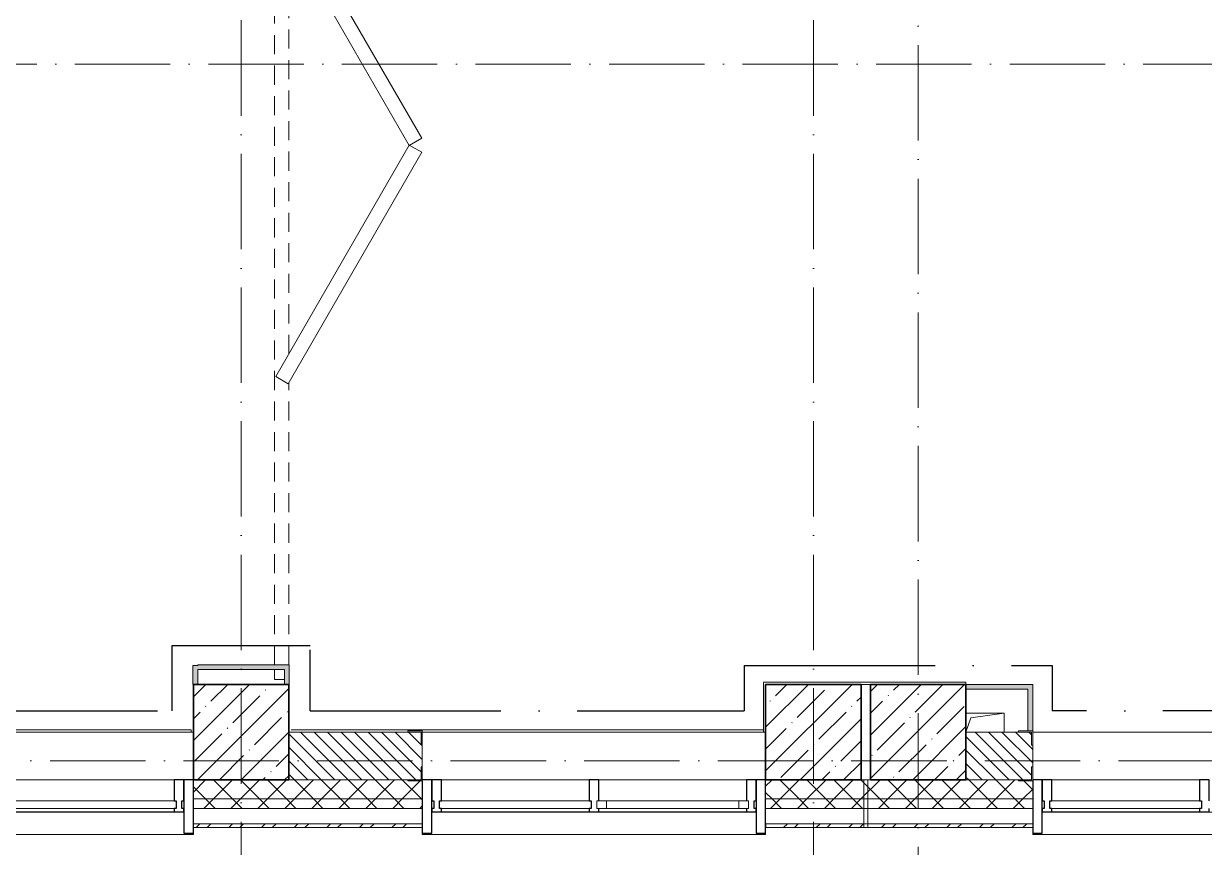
# Model space of a CAD drawing. Header units: millimetres. Extents: x -213536 to 1564669, y -45299 to 942238.
# Drawn here: x -174357 to -168167, y 183473 to 187790 of the extents above; entities that cross this region are included whole.
import ezdxf

# ---------------------------------------------------------------- set-up
doc = ezdxf.new("R2010")
doc.units = ezdxf.units.MM
for name, pattern in [('02 Штрихпунктирная _10 мм_', [1400, 1000, -200, 0, -200]), ('200_ШТРИХ__ш1_п0_6_', [160, 100, -60]), ('50_200_ШТРИХ_1Т_ш5_п1_п1_', [700, 500, -100, 0, -100]), ('Штрих короткий', [300, 150, -150])]:
    doc.linetypes.add(name, pattern=pattern)
for name, color, linetype, lineweight in [('0-1', 7, 'Continuous', 5), ('0-2', 7, 'Continuous', 9), ('Импосты витража', 7, 'Continuous', 9), ('Импосты витража-1', 7, 'Continuous', 25), ('Каркас_Импост', 7, 'Continuous', 13), ('Каркас_Импост-1', 7, 'Continuous', 9), ('Несущие колонны', 7, 'Continuous', 9), ('Несущие колонны-1', 7, 'Continuous', 35), ('Обобщенные модели', 7, 'Continuous', 9), ('Общие ребра', 7, 'Continuous', 9), ('Окна', 7, 'Continuous', 9), ('Оси-2', 7, '50_200_ШТРИХ_1Т_ш5_п1_п1_', 9), ('Остекление-1', 7, 'Continuous', 9), ('Открывание в плане-1', 7, '200_ШТРИХ__ш1_п0_6_', 9), ('Перемычка-1', 7, 'Штрих короткий', 9), ('Стены', 7, 'Continuous', 9), ('Стены-1', 7, 'Continuous', 13), ('Штриховка разреза-1', 7, 'Continuous', 9)]:
    doc.layers.add(name, color=color, linetype=linetype, lineweight=lineweight)
doc.layers.add('СТ-2_1', color=1, linetype='02 Штрихпунктирная _10 мм_', lineweight=90, true_color=0xff0000)
doc.layers.add('Штриховка разреза-4', color=1, linetype='Continuous', lineweight=9, true_color=0xff0000)
doc.layers.get('0-2').off()
pattern_1 = [(45, (0, 0), (-70.71068, 70.71068), []), (135, (0, 0), (-70.71068, -70.71068), [])]
pattern_2 = [(135, (0, 0), (-35.35534, -35.35534), [])]
pattern_3 = [(45, (0, 0), (-85.53659, 85.53659), []), (45, (57.02, 0), (-85.53659, 85.53659), [])]

# ---------------------------------------------------------------- blocks, each defined once
blk = doc.blocks.new('BSC_Колонна _Прямоугольная - 500х500-V66-АИ2_02_План отделки стен 2-го этажа _Часть 2_')
at = {"layer": 'Несущие колонны'}
h = blk.add_hatch(dxfattribs=at)
h.set_pattern_fill('FP_74', color=256, style=0, pattern_type=2)
h.set_pattern_definition([(45, (-40400, -150), (-114.04925, 114.04925), []), (45, (-40285.95, -150), (-114.04925, 114.04925), [201.613, -40.323, 3.353, -36.97])])
h.paths.add_polyline_path([(-250, -250), (250, -250), (250, 250), (-250, 250)], flags=0)
at = {"layer": 'Несущие колонны-1'}
for p, q in [((250, 250), (-250, 250)), ((-250, 250), (-250, -250)), ((250, -250), (250, 250)), ((-250, -250), (250, -250))]:
    blk.add_line(p, q, dxfattribs=at)
blk = doc.blocks.new('BSC_Колонна _Прямоугольная - 500х500-V98-АИ2_02_План отделки стен 2-го этажа _Часть 2_')
at = {"layer": 'Несущие колонны'}
h = blk.add_hatch(dxfattribs=at)
h.set_pattern_fill('FP_97', color=256, style=0, pattern_type=2)
h.set_pattern_definition([(45, (-40950, -150), (-114.04925, 114.04925), []), (45, (-40835.95, -150), (-114.04925, 114.04925), [201.613, -40.323, 3.353, -36.97])])
h.paths.add_polyline_path([(-250, -250), (250, -250), (250, 250), (-250, 250)], flags=0)
at = {"layer": 'Несущие колонны-1'}
for p, q in [((250, 250), (-250, 250)), ((-250, 250), (-250, -250)), ((250, -250), (250, 250)), ((-250, -250), (250, -250))]:
    blk.add_line(p, q, dxfattribs=at)
blk = doc.blocks.new('BSC_Колонна _Прямоугольная - 500х500-V105-АИ2_02_План отделки стен 2-го этажа _Часть 2_')
at = {"layer": 'Несущие колонны'}
h = blk.add_hatch(dxfattribs=at)
h.set_pattern_fill('FP_104', color=256, style=0, pattern_type=2)
h.set_pattern_definition([(45, (-37400, -150), (-114.04925, 114.04925), []), (45, (-37285.95, -150), (-114.04925, 114.04925), [201.613, -40.323, 3.353, -36.97])])
h.paths.add_polyline_path([(-250, -250), (250, -250), (250, 250), (-250, 250)], flags=0)
at = {"layer": 'Несущие колонны-1'}
for p, q in [((250, 250), (-250, 250)), ((-250, 250), (-250, -250)), ((250, -250), (250, 250)), ((-250, -250), (250, -250))]:
    blk.add_line(p, q, dxfattribs=at)
blk = doc.blocks.new('Проем_Дверь_Прямоугольный - 1800х2700h_оконные проемы-25805030-АИ2_02_План отделки стен 2-го этажа _Часть 2_')
at = {"layer": 'Перемычка-1'}
for p, q in [((900, 125), (-900, 125)), ((900, -125), (-900, -125))]:
    blk.add_line(p, q, dxfattribs=at)
blk = doc.blocks.new('DOR__перегородка__Прямоугольная - Вн_ДПГ_6550х3600h-25126840-АИ2_02_План отделки стен 2-го этажа _Часть 2_')
at = {"layer": 'Каркас_Импост'}
for p, q in [((1588.4, -6.7), (1550.9, -71.7)), ((2800.8, -706.9), (1588.4, -6.7)), ((4012.1, -6.7), (2799.7, -706.9)), ((4049.6, -71.7), (4012.1, -6.7)), ((4086.7, -6.7), (4049.2, -71.7)), ((5299.1, -706.9), (4086.7, -6.7)), ((6511.4, -6.7), (5299.1, -706.9)), ((6548.9, -71.7), (6511.4, -6.7)), ((1550.9, -71.7), (2763.3, -771.8)), ((2837.3, -771.8), (4049.6, -71.7)), ((4049.2, -71.7), (5261.6, -771.8)), ((5336.6, -771.8), (6548.9, -71.7)), ((2763.3, -771.8), (2800.8, -706.9)), ((2799.7, -706.9), (2837.3, -771.8)), ((5261.6, -771.8), (5299.1, -706.9)), ((5299.1, -706.9), (5336.6, -771.8))]:
    blk.add_line(p, q, dxfattribs=at)
at = {"layer": 'Открывание в плане-1'}
for p, q in [((0, 0), (52.5, 0)), ((77.5, 0), (6550, 0)), ((6550, -1474.2), (6550, 0)), ((0, -52.5), (0, 0)), ((77.5, -75), (1556.7, -75)), ((1706.7, -75), (3893.8, -75)), ((4043.8, -75), (4055, -75)), ((4205, -75), (6393.2, -75)), ((6175.2, -200.9), (6175.2, -75)), ((6250.2, -157.6), (6250.2, -75)), ((6325.2, -114.3), (6325.2, -75)), ((6475.2, -1474.2), (6475.2, -114.3)), ((6543.2, -75), (6550, -75)), ((6400.2, -1474.2), (6400.2, -157.6)), ((6250.2, -1474.2), (6250.2, -244.2)), ((6325.2, -1474.2), (6325.2, -200.9)), ((6175.2, -1474.2), (6175.2, -287.5)), ((6175.2, -1474.2), (6550, -1474.2))]:
    blk.add_line(p, q, dxfattribs=at)
blk = doc.blocks.new('Прямоугольный импост - Импост структурный с накладкой - 150мм-25647633-АИ2_02_План отделки стен 2-го этажа _Часть 2_')
at = {"layer": 'Импосты витража-1'}
for p, q in [((-25, 0), (-25, 17)), ((-25, 17), (25, 17)), ((-15, 0), (-25, 0)), ((-15, -40), (-15, 0)), ((25, 17), (25, 0)), ((-25, -150), (-25, -40)), ((-25, -40), (-15, -40)), ((25, -40), (25, -150)), ((25, -150), (-25, -150))]:
    blk.add_line(p, q, dxfattribs=at)
blk = doc.blocks.new('PNS_Панель прямоугольная1 - Нр_Стекло - 40мм-25259299-АИ2_02_План отделки стен 2-го этажа _Часть 2_')
at = {"layer": 'Остекление-1'}
for p, q in [((-387.5, 40), (387.5, 40)), ((-397.5, 0), (397.5, 0)), ((387.5, 0), (-387.5, 0))]:
    blk.add_line(p, q, dxfattribs=at)
blk = doc.blocks.new('Прямоугольный импост - Импост структурный с накладкой - 150мм-25647642-АИ2_02_План отделки стен 2-го этажа _Часть 2_')
at = {"layer": 'Импосты витража'}
for p, q in [((42475, -100), (43250, -100)), ((42475, -267), (43250, -267))]:
    blk.add_line(p, q, dxfattribs=at)
blk = doc.blocks.new('Прямоугольный импост - Импост структурный с накладкой - 150мм-25647644-АИ2_02_План отделки стен 2-го этажа _Часть 2_')
at = {"layer": 'Импосты витража-1'}
for p, q in [((-25, 0), (-25, 17)), ((-25, 17), (25, 17)), ((-15, 0), (-25, 0)), ((-15, -40), (-15, 0)), ((25, 0), (15, 0)), ((15, 0), (15, -40)), ((25, 17), (25, 0)), ((-25, -150), (-25, -40)), ((-25, -40), (-15, -40)), ((15, -40), (25, -40)), ((25, -40), (25, -150)), ((25, -150), (-25, -150))]:
    blk.add_line(p, q, dxfattribs=at)
blk = doc.blocks.new('PNS_Панель прямоугольная2 - Нр_Стекло - 40мм-26243474-АИ2_02_План отделки стен 2-го этажа _Часть 2_')
at = {"layer": 'Каркас_Импост'}
for p, q in [((-397.5, 0), (-397.5, 40)), ((-397.5, 40), (-347.5, 40)), ((-347.5, 40), (-347.5, 0)), ((397.5, 40), (347.5, 40)), ((347.5, 40), (347.5, 0)), ((397.5, 0), (397.5, 40)), ((-347.5, 0), (-397.5, 0)), ((347.5, 0), (397.5, 0))]:
    blk.add_line(p, q, dxfattribs=at)
at = {"layer": 'Каркас_Импост-1'}
for p, q in [((-347.5, 40), (347.5, 40)), ((-347.5, 0), (347.5, 0))]:
    blk.add_line(p, q, dxfattribs=at)
blk = doc.blocks.new('Прямоугольный импост - Импост структурный с накладкой - 150мм-V150-АИ2_02_План отделки стен 2-го этажа _Часть 2_')
at = {"layer": 'Импосты витража-1'}
for p, q in [((-25, 0), (-25, 17)), ((-25, 17), (25, 17)), ((25, 0), (15, 0)), ((15, 0), (15, -40)), ((25, 17), (25, 0)), ((-25, -150), (-25, -40)), ((15, -40), (25, -40)), ((25, -40), (25, -150)), ((25, -150), (-25, -150))]:
    blk.add_line(p, q, dxfattribs=at)
blk = doc.blocks.new('PNS_Панель прямоугольная1 - Нр_Стекло - 40мм-25293744-АИ2_02_План отделки стен 2-го этажа _Часть 2_')
at = {"layer": 'Остекление-1'}
for p, q in [((-800, 40), (800, 40)), ((-810, 0), (810, 0)), ((800, 0), (-800, 0))]:
    blk.add_line(p, q, dxfattribs=at)
blk = doc.blocks.new('Прямоугольный импост - Импост структурный с накладкой - 150мм-25651488-АИ2_02_План отделки стен 2-го этажа _Часть 2_')
at = {"layer": 'Импосты витража'}
for p, q in [((44650, -100), (46250, -100)), ((44650, -267), (46250, -267))]:
    blk.add_line(p, q, dxfattribs=at)
blk = doc.blocks.new('Прямоугольный импост - Импост структурный с накладкой - 150мм-25651501-АИ2_02_План отделки стен 2-го этажа _Часть 2_')
at = {"layer": 'Импосты витража-1'}
for p, q in [((-25, 0), (-25, 17)), ((-25, 17), (25, 17)), ((-15, 0), (-25, 0)), ((-15, -40), (-15, 0)), ((25, 0), (15, 0)), ((15, 0), (15, -40)), ((25, 17), (25, 0)), ((-25, -150), (-25, -40)), ((-25, -40), (-15, -40)), ((15, -40), (25, -40)), ((25, -40), (25, -150)), ((25, -150), (-25, -150))]:
    blk.add_line(p, q, dxfattribs=at)
blk = doc.blocks.new('Прямоугольный импост - Откос НВФ_50х280 мм-V159-АИ2_02_План отделки стен 2-го этажа _Часть 2_')
at = {"layer": 'Импосты витража-1'}
for p, q in [((-50, 130), (0, 130)), ((-50, -150), (-50, 130)), ((0, 130), (0, -150)), ((0, -150), (-50, -150))]:
    blk.add_line(p, q, dxfattribs=at)
blk = doc.blocks.new('Прямоугольный импост - Откос НВФ_50х280 мм-25993838-АИ2_02_План отделки стен 2-го этажа _Часть 2_')
at = {"layer": 'Импосты витража-1'}
for p, q in [((0, 130), (-50, 130)), ((-50, 130), (-50, -150)), ((0, -144), (0, 130)), ((-50, -150), (0, -150))]:
    blk.add_line(p, q, dxfattribs=at)
blk = doc.blocks.new('Прямоугольный импост - Откос НВФ_50х280 мм-V161-АИ2_02_План отделки стен 2-го этажа _Часть 2_')
at = {"layer": 'Импосты витража-1'}
for p, q in [((-50, 130), (0, 130)), ((-50, -150), (-50, 130)), ((0, 130), (0, -150)), ((0, -150), (-50, -150))]:
    blk.add_line(p, q, dxfattribs=at)
blk = doc.blocks.new('Фахверк_СКБ_Уголок - 250_2700-27497298-АИ2_02_План отделки стен 2-го этажа _Часть 2_')
at = {"layer": 'Обобщенные модели'}
for p, q in [((200, 181), (125, 181)), ((125, 181), (125, 106)), ((131, 106), (131, 175)), ((131, 175), (200, 175)), ((200, 175), (200, 181)), ((125, 106), (131, 106)), ((131, -6), (125, -6)), ((125, -6), (125, -81)), ((131, -75), (131, -6)), ((125, -81), (200, -81)), ((200, -75), (131, -75)), ((200, -81), (200, -75))]:
    blk.add_line(p, q, dxfattribs=at)
blk = doc.blocks.new('AR_Отверстие прямоугольное _в плите_ - AR_Отверстие прямоугольное _в плите_-30510712-АИ2_02_План отделки стен 2-го этажа _Часть 2_')
at = {"layer": 'Обобщенные модели'}
for p, q in [((100, 50), (-100, 50)), ((-100, -50), (-75, 25)), ((-75, 25), (100, 50)), ((100, -50), (100, 50))]:
    blk.add_line(p, q, dxfattribs=at)
blk = doc.blocks.new('Отлив_СКБ - Отлив витража_120_НВФ-31885687-АИ2_02_План отделки стен 2-го этажа _Часть 2_')
at = {"layer": 'Окна'}
for p, q in [((1750, -2), (50, -2)), ((0, -120), (0, -113)), ((0, -120), (1800, -120)), ((1800, -113), (1800, -120))]:
    blk.add_line(p, q, dxfattribs=at)
blk = doc.blocks.new('Стены 7 - Стены 4-31196221-АИ2_02_План отделки стен 2-го этажа _Часть 2_')
at = {"layer": 'Стены-1'}
for p, q in [((-1798.5, 41030.2), (-1798.5, 41010.2)), ((-1548.5, 41030.2), (-1798.5, 41030.2)), ((-1798.5, 41010.2), (-1548.5, 41010.2)), ((-1548.5, 41010.2), (-1548.5, 41030.2))]:
    blk.add_line(p, q, dxfattribs=at)
blk = doc.blocks.new('0125-Р-ОО-Ш2-АР-о_23_10_2024_rvt-1-АИ2_02_План отделки стен 2-го этажа _Часть 2_')
at = {"layer": 'Штриховка разреза-1'}
h = blk.add_hatch(dxfattribs=at)
h.set_pattern_fill('FP_2', color=256, style=0, pattern_type=2)
h.set_pattern_definition(pattern_2)
h.paths.add_polyline_path([(38344, -100), (38344, -31), (38350, -31), (38350, 81), (38344, 81), (38344, 150), (37650, 150), (37650, -100), (38275, -100)], flags=0)
h = blk.add_hatch(dxfattribs=at)
h.set_pattern_fill('FP_2', color=256, style=0, pattern_type=2)
h.set_pattern_definition(pattern_2)
h.paths.add_polyline_path([(43486.8, -100), (43700, -100), (43700, 150), (43356, 150), (43356, 81), (43350, 81), (43350, -31), (43356, -31), (43356, -100), (43425, -100)], flags=0)
h.paths.add_polyline_path([(41200, -100), (41544, -100), (41544, -31), (41550, -31), (41550, 81), (41544, 81), (41544, 150), (41200, 150)], flags=0)
h = blk.add_hatch(dxfattribs=at)
h.set_pattern_fill('FP_81', color=256, style=0, pattern_type=2)
h.set_pattern_definition(pattern_1)
h.paths.add_polyline_path([(103134.1, -200), (103600, -200), (103600, -100), (94575, -100), (94575, -106), (94500, -106), (94500, -200), (102202.1, -200)], flags=0)
h.paths.add_polyline_path([(91850, -200), (92700, -200), (92700, -106), (92625, -106), (92625, -100), (84750, -100), (84750, -200), (91350, -200)], flags=0)
h.paths.add_polyline_path([(83562.3, -200), (83750, -200), (83750, -100), (82625, -100), (82625, -106), (82550, -106), (82550, -200), (83250, -200)], flags=0)
h.paths.add_polyline_path([(74750, -200), (74750, -100), (73425, -100), (73425, -106), (73350, -106), (73350, -200), (74242.4, -200)], flags=0)
h.paths.add_polyline_path([(71446.5, -200), (71550, -200), (71550, -106), (71475, -106), (71475, -100), (70425, -100), (70425, -106), (70350, -106), (70350, -200), (71200, -200)], flags=0)
h.paths.add_polyline_path([(67718.5, -200), (68549.7, -200), (68549.7, -106), (68475, -106), (68475, -100), (67425, -100), (67425, -106), (67350, -106), (67350, -200)], flags=0)
h.paths.add_polyline_path([(64700, -200), (65550, -200), (65550, -106), (65475, -106), (65475, -100), (64425, -100), (64425, -106), (64350, -106), (64350, -200), (64456.5, -200)], flags=0)
h.paths.add_polyline_path([(62550, -200), (62550, -106), (62475, -106), (62475, -100), (61425, -100), (61425, -106), (61350, -106), (61350, -200), (62126.6, -200)], flags=0)
h.paths.add_polyline_path([(56534.6, -200), (56550, -200), (56550, -106), (56475, -106), (56475, -100), (55425, -100), (55425, -106), (55350, -106), (55350, -200), (56200, -200)], flags=0)
h.paths.add_polyline_path([(53272.7, -200), (53550, -200), (53550, -106), (53475, -106), (53475, -100), (52425, -100), (52425, -106), (52350, -106), (52350, -200), (52806.7, -200)], flags=0)
h.paths.add_polyline_path([(50550, -200), (50550, -106), (50475, -106), (50475, -100), (49425, -100), (49425, -106), (49350, -106), (49350, -200), (50010.7, -200)], flags=0)
h.paths.add_polyline_path([(47475, -200), (47550, -200), (47550, -106), (47475, -106), (47475, -100), (46425, -100), (46425, -106), (46350, -106), (46350, -200), (47214.7, -200)], flags=0)
h.paths.add_polyline_path([(44550, -200), (44550, -106), (44475, -106), (44475, -100), (43425, -100), (43425, -106), (43350, -106), (43350, -200), (44418.8, -200)], flags=0)
h.paths.add_polyline_path([(40700, -200), (41550, -200), (41550, -106), (41475, -105.4), (41475, -100), (40150, -100), (40150, -200), (40690.8, -200)], flags=0)
h.paths.add_polyline_path([(38344, -200), (38350, -200), (38350, -106), (38275, -106), (38275, -100), (37150, -100), (37150, -200), (38275, -200)], flags=0)
h.paths.add_polyline_path([(35350, -200), (35350, -106), (35275, -106), (35275, -100), (34225, -100), (34225, -106), (34150, -106), (34150, -200), (35344, -200)], flags=0)
h.paths.add_polyline_path([(32275, -200), (32350, -200), (32350, -106), (32275, -106), (32275, -100), (31150, -100), (31150, -200), (31650, -200)], flags=0)
h.paths.add_polyline_path([(29350, -200), (29350, -106), (29275, -106), (29275, -100), (28150, -100), (28150, -200), (29344, -200)], flags=0)
h.paths.add_polyline_path([(25779, -200), (26350, -200), (26350, -106), (26275, -106), (26275, -100), (25225, -100), (25225, -106), (25150, -106), (25150, -200), (25313, -200)], flags=0)
h.paths.add_polyline_path([(22650, -200), (23350, -200), (23350, -106), (23275, -106), (23275, -100), (22150, -100), (22150, -200)], flags=0)
h.paths.add_polyline_path([(19255.1, -200), (20350, -200), (20350, -106), (20275, -106), (20275, -100), (19150, -100), (19150, -200)], flags=0)
h.paths.add_polyline_path([(16459.1, -200), (17350, -200), (17350, -106), (17275, -106), (17275, -100), (16225, -100), (16225, -106), (16150, -106), (16150, -200)], flags=0)
h.paths.add_polyline_path([(14595.1, -200), (15150, -200), (15150, -106), (15075, -106), (15075, -100), (9825, -100), (9825, -106), (9750, -106), (9750, -200), (13663.1, -200)], flags=0)
h.paths.add_polyline_path([(8150, -200), (8750, -200), (8750, -106), (8675, -106), (8675, -100), (-100, -100), (-100, -200), (8071.2, -200)], flags=0)
h = blk.add_hatch(dxfattribs=at)
h.set_pattern_fill('FP_81', color=256, style=0, pattern_type=2)
h.set_pattern_definition(pattern_1)
h.paths.add_polyline_path([(103600, -250), (103700, -250), (103700, -200), (94500, -200), (94500, -250), (103134.1, -250)], flags=0)
h.paths.add_polyline_path([(91950.2, -250), (92700, -250), (92700, -200), (84750, -200), (84750, -250), (91018.2, -250)], flags=0)
h.paths.add_polyline_path([(83562.3, -250), (83750, -250), (83750, -200), (82550, -200), (82550, -250), (82630.3, -250)], flags=0)
h.paths.add_polyline_path([(74242.4, -250), (74750, -250), (74750, -200), (73350, -200), (73350, -250), (73776.4, -250)], flags=0)
h.paths.add_polyline_path([(70350, -250), (71550, -250), (71550, -200), (70350, -200)], flags=0)
h.paths.add_polyline_path([(68549.7, -250), (68549.7, -200), (67350, -200), (67350, -250), (67718.5, -250)], flags=0)
h.paths.add_polyline_path([(64350, -250), (65550, -250), (65550, -200), (64350, -200)], flags=0)
h.paths.add_polyline_path([(62550, -250), (62550, -200), (61350, -200), (61350, -250), (62126.6, -250)], flags=0)
h.paths.add_polyline_path([(56550, -250), (56550, -200), (55350, -200), (55350, -250), (56534.6, -250)], flags=0)
h.paths.add_polyline_path([(53550, -250), (53550, -200), (52350, -200), (52350, -250), (53272.7, -250)], flags=0)
h.paths.add_polyline_path([(50550, -250), (50550, -200), (49350, -200), (49350, -250), (50010.7, -250)], flags=0)
h.paths.add_polyline_path([(47214.7, -250), (47550, -250), (47550, -200), (46350, -200), (46350, -250), (46748.7, -250)], flags=0)
h.paths.add_polyline_path([(43486.8, -250), (44550, -250), (44550, -200), (43350, -200), (43350, -250)], flags=0)
h.paths.add_polyline_path([(41550, -250), (41550, -200), (40150, -200), (40150, -250), (40690.8, -250)], flags=0)
h.paths.add_polyline_path([(37894.8, -250), (38350, -250), (38350, -200), (37150, -200), (37150, -250)], flags=0)
h.paths.add_polyline_path([(35098.9, -250), (35350, -250), (35350, -200), (34150, -200), (34150, -250), (34166.9, -250)], flags=0)
h.paths.add_polyline_path([(32302.9, -250), (32350, -250), (32350, -200), (31150, -200), (31150, -250), (31370.9, -250)], flags=0)
h.paths.add_polyline_path([(29040.9, -250), (29350, -250), (29350, -200), (28150, -200), (28150, -250), (28575, -250)], flags=0)
h.paths.add_polyline_path([(25313, -250), (26350, -250), (26350, -200), (25150, -200), (25150, -250)], flags=0)
h.paths.add_polyline_path([(22983, -250), (23350, -250), (23350, -200), (22150, -200), (22150, -250)], flags=0)
h.paths.add_polyline_path([(20350, -250), (20350, -200), (19150, -200), (19150, -250), (20187, -250)], flags=0)
h.paths.add_polyline_path([(17350, -250), (17350, -200), (16150, -200), (16150, -250), (16459.1, -250)], flags=0)
h.paths.add_polyline_path([(14595.1, -250), (15150, -250), (15150, -200), (9750, -200), (9750, -250), (13663.1, -250)], flags=0)
h.paths.add_polyline_path([(8537.2, -250), (8750, -250), (8750, -200), (-200, -200), (-200, -250), (8071.2, -250)], flags=0)
h = blk.add_hatch(dxfattribs=at)
h.set_pattern_fill('FP_80', color=256, style=0, pattern_type=2)
h.set_pattern_definition(pattern_3)
h.paths.add_polyline_path([(40665, -350), (40665, -330), (40151, -330), (40151, -350)], flags=0)
h.paths.add_polyline_path([(38350, -350), (38350, -330), (37150, -330), (37150, -350), (37894.8, -350)], flags=0)
h.paths.add_polyline_path([(35350, -350), (35350, -330), (34151, -330), (34151, -350), (35098.9, -350)], flags=0)
h.paths.add_polyline_path([(31370.9, -350), (32350, -350), (32350, -330), (31150, -330), (31150, -350)], flags=0)
h.paths.add_polyline_path([(29040.9, -350), (29350, -350), (29350, -330), (28151, -330), (28151, -350), (28575, -350)], flags=0)
h.paths.add_polyline_path([(26245, -350), (26350, -350), (26350, -330), (25150, -330), (25150, -350), (25779, -350)], flags=0)
h.paths.add_polyline_path([(23350, -350), (23350, -330), (22150, -330), (22150, -350), (22983, -350)], flags=0)
h.paths.add_polyline_path([(20187, -350), (20350, -350), (20350, -330), (19150, -330), (19150, -350), (19255.1, -350)], flags=0)
h.paths.add_polyline_path([(17350, -350), (17350, -330), (16150, -330), (16150, -350), (16459.1, -350)], flags=0)
h.paths.add_polyline_path([(15150, -350), (15150, -330), (9750, -330), (9750, -350), (14595.1, -350)], flags=0)
h.paths.add_polyline_path([(8071.2, -350), (8750, -350), (8750, -330), (-330, -330), (-330, -350), (7139.2, -350)], flags=0)
h = blk.add_hatch(dxfattribs=at)
h.set_pattern_fill('FP_80', color=256, style=0, pattern_type=2)
h.set_pattern_definition(pattern_3)
h.paths.add_polyline_path([(73351, -350), (74215, -350), (74215, -330), (73351, -330)], flags=0)
h.paths.add_polyline_path([(71446.5, -350), (71550, -350), (71550, -330), (70350, -330), (70350, -350), (70514.5, -350)], flags=0)
h.paths.add_polyline_path([(68549.7, -350), (68549.7, -330), (67350, -330), (67350, -350), (67718.5, -350)], flags=0)
h.paths.add_polyline_path([(65550, -350), (65550, -330), (64351, -330), (64351, -350), (65388.5, -350)], flags=0)
h.paths.add_polyline_path([(62126.6, -350), (62550, -350), (62550, -330), (61350, -330), (61350, -350), (61660.6, -350)], flags=0)
h.paths.add_polyline_path([(55602.6, -350), (56550, -350), (56550, -330), (55350, -330), (55350, -350)], flags=0)
h.paths.add_polyline_path([(52806.7, -350), (53550, -350), (53550, -330), (52350, -330), (52350, -350)], flags=0)
h.paths.add_polyline_path([(50550, -350), (50550, -330), (49350, -330), (49350, -350), (50010.7, -350)], flags=0)
h.paths.add_polyline_path([(47214.7, -350), (47550, -350), (47550, -330), (46350, -330), (46350, -350), (46748.7, -350)], flags=0)
h.paths.add_polyline_path([(44418.8, -350), (44550, -350), (44550, -330), (43350, -330), (43350, -350), (43486.8, -350)], flags=0)
h.paths.add_polyline_path([(41550, -350), (41550, -330), (40685, -330), (40685, -350), (40690.8, -350)], flags=0)
at = {"layer": 'Общие ребра'}
for p, q in [((37150, -200), (38350, -200)), ((40150, -200), (41550, -200)), ((37150, -250), (38350, -250)), ((40150, -250), (41550, -250))]:
    blk.add_line(p, q, dxfattribs=at)
at = {"layer": 'Стены'}
for p, q in [((35350, 150), (37150, 150)), ((38350, 150), (40138, 150)), ((41550, 150), (43350, 150))]:
    blk.add_line(p, q, dxfattribs=at)
at = {"layer": 'Стены-1'}
for p, q in [((38275, 150), (37650, 150)), ((41475, 150), (41200, 150)), ((38350, -31), (38350, 81)), ((41550, -31), (41550, 81)), ((37150, -100), (37150, -330)), ((38275, -100), (37650, -100)), ((37650, -100), (38275, -100)), ((38350, -330), (38350, -106)), ((40150, -100), (40150, -330)), ((40700, -100), (40650, -100)), ((41475, -100), (41200, -100)), ((41200, -100), (41475, -100)), ((41550, -330), (41550, -106)), ((37150, -330), (38350, -330)), ((38350, -330), (37150, -330)), ((37150, -330), (37150, -350)), ((37150, -350), (38350, -350)), ((38350, -350), (38350, -330)), ((40150, -330), (41550, -330)), ((40665, -330), (40151, -330)), ((40151, -330), (40151, -350)), ((40151, -350), (40665, -350)), ((40665, -350), (40665, -330)), ((41550, -330), (40685, -330)), ((40685, -330), (40685, -350)), ((40685, -350), (41550, -350)), ((41550, -350), (41550, -330))]:
    blk.add_line(p, q, dxfattribs=at)
at = {"layer": '0-2'}
for name, p, rotation in [('DOR__перегородка__Прямоугольная - Вн_ДПГ_6550х3600h-25126840-АИ2_02_План отделки стен 2-го этажа _Часть 2_', (37575, 425), 89.99999999999974), ('Фахверк_СКБ_Уголок - 250_2700-27497298-АИ2_02_План отделки стен 2-го этажа _Часть 2_', (38475, 75), 180), ('Фахверк_СКБ_Уголок - 250_2700-27497298-АИ2_02_План отделки стен 2-го этажа _Часть 2_', (41675, 75), 180), ('Прямоугольный импост - Откос НВФ_50х280 мм-25993838-АИ2_02_План отделки стен 2-го этажа _Часть 2_', (38350, -250), 180), ('Стены 7 - Стены 4-31196221-АИ2_02_План отделки стен 2-го этажа _Часть 2_', (81695.2, 1448.5), 89.9999999999999), ('Прямоугольный импост - Откос НВФ_50х280 мм-25993838-АИ2_02_План отделки стен 2-го этажа _Часть 2_', (41550, -250), 180)]:
    blk.add_blockref(name, p, dxfattribs=dict(at, rotation=rotation))
for name, p in [('BSC_Колонна _Прямоугольная - 500х500-V105-АИ2_02_План отделки стен 2-го этажа _Часть 2_', (37400, 150)), ('BSC_Колонна _Прямоугольная - 500х500-V66-АИ2_02_План отделки стен 2-го этажа _Часть 2_', (40400, 150)), ('BSC_Колонна _Прямоугольная - 500х500-V98-АИ2_02_План отделки стен 2-го этажа _Часть 2_', (40950, 150)), ('AR_Отверстие прямоугольное _в плите_ - AR_Отверстие прямоугольное _в плите_-30510712-АИ2_02_План отделки стен 2-го этажа _Часть 2_', (41300, 200)), ('Проем_Дверь_Прямоугольный - 1800х2700h_оконные проемы-25805030-АИ2_02_План отделки стен 2-го этажа _Часть 2_', (36250, 25)), ('Проем_Дверь_Прямоугольный - 1800х2700h_оконные проемы-25805030-АИ2_02_План отделки стен 2-го этажа _Часть 2_', (39250, 25)), ('Проем_Дверь_Прямоугольный - 1800х2700h_оконные проемы-25805030-АИ2_02_План отделки стен 2-го этажа _Часть 2_', (42450, 25)), ('Прямоугольный импост - Импост структурный с накладкой - 150мм-25651488-АИ2_02_План отделки стен 2-го этажа _Часть 2_', (-9200, 0)), ('Прямоугольный импост - Импост структурный с накладкой - 150мм-25647642-АИ2_02_План отделки стен 2-го этажа _Часть 2_', (-4025, 0)), ('Прямоугольный импост - Импост структурный с накладкой - 150мм-25647642-АИ2_02_План отделки стен 2-го этажа _Часть 2_', (-3200, 0)), ('Прямоугольный импост - Импост структурный с накладкой - 150мм-25647642-АИ2_02_План отделки стен 2-го этажа _Часть 2_', (-825, 0)), ('PNS_Панель прямоугольная1 - Нр_Стекло - 40мм-25293744-АИ2_02_План отделки стен 2-го этажа _Часть 2_', (36250, -250)), ('PNS_Панель прямоугольная1 - Нр_Стекло - 40мм-25259299-АИ2_02_План отделки стен 2-го этажа _Часть 2_', (38837.5, -250)), ('PNS_Панель прямоугольная2 - Нр_Стекло - 40мм-26243474-АИ2_02_План отделки стен 2-го этажа _Часть 2_', (39662.5, -250)), ('PNS_Панель прямоугольная1 - Нр_Стекло - 40мм-25259299-АИ2_02_План отделки стен 2-го этажа _Часть 2_', (42037.5, -250)), ('Отлив_СКБ - Отлив витража_120_НВФ-31885687-АИ2_02_План отделки стен 2-го этажа _Часть 2_', (35350, -267)), ('Отлив_СКБ - Отлив витража_120_НВФ-31885687-АИ2_02_План отделки стен 2-го этажа _Часть 2_', (38350, -267)), ('Отлив_СКБ - Отлив витража_120_НВФ-31885687-АИ2_02_План отделки стен 2-го этажа _Часть 2_', (41550, -267))]:
    blk.add_blockref(name, p, dxfattribs=at)
at = {"layer": '0-2', "extrusion": (0, 0, -1), "rotation": 180}
for name, p in [('Прямоугольный импост - Импост структурный с накладкой - 150мм-25651501-АИ2_02_План отделки стен 2-го этажа _Часть 2_', (-37075, -250)), ('Прямоугольный импост - Откос НВФ_50х280 мм-V159-АИ2_02_План отделки стен 2-го этажа _Часть 2_', (-37150, -250)), ('Прямоугольный импост - Импост структурный с накладкой - 150мм-25647644-АИ2_02_План отделки стен 2-го этажа _Часть 2_', (-38425, -250)), ('Прямоугольный импост - Импост структурный с накладкой - 150мм-25647633-АИ2_02_План отделки стен 2-го этажа _Часть 2_', (-39250, -250)), ('Прямоугольный импост - Импост структурный с накладкой - 150мм-V150-АИ2_02_План отделки стен 2-го этажа _Часть 2_', (-40075, -250)), ('Прямоугольный импост - Откос НВФ_50х280 мм-V161-АИ2_02_План отделки стен 2-го этажа _Часть 2_', (-40150, -250)), ('Прямоугольный импост - Импост структурный с накладкой - 150мм-25647644-АИ2_02_План отделки стен 2-го этажа _Часть 2_', (-41625, -250)), ('Прямоугольный импост - Импост структурный с накладкой - 150мм-25647633-АИ2_02_План отделки стен 2-го этажа _Часть 2_', (-42450, -250))]:
    blk.add_blockref(name, p, dxfattribs=at)
blk = doc.blocks.new('Оси1')
at = {"layer": 'Оси-2'}
for p, q in [((243645.6, 210594.5), (243645.6, 225549.9)), ((246645.6, 210594.5), (246645.6, 225549.9)), ((247195.6, 211864.5), (247195.6, 224279.9)), ((311183.9, 216465.2), (203926.8, 216465.2)), ((312453.9, 212815.2), (203926.8, 212815.2))]:
    blk.add_line(p, q, dxfattribs=at)

msp = doc.modelspace()

# ---------------------------------------------------------------- hatches: boundary and pattern name
at = {"layer": 'Штриховка разреза-4'}
for points in [[(-173444.5, 184327.3), (-173444.5, 184427.3), (-173469.5, 184427.3), (-173469.5, 184327.3), (-173467, 184327.3)], [(-172989.5, 184404.8), (-172989.5, 184429.8), (-173444.5, 184429.8), (-173444.5, 184404.8)], [(-172967, 184327.3), (-172964.5, 184327.3), (-172964.5, 184429.8), (-172989.5, 184429.8), (-172989.5, 184327.3)], [(-169092, 184302.3), (-169067, 184302.3), (-169067, 184327.3), (-169417, 184327.3), (-169417, 184302.3)], [(-169067, 184083.3), (-169067, 184302.3), (-169092, 184302.3), (-169092, 184083.3), (-169073, 184083.3)]]:
    msp.add_hatch(color=256, dxfattribs=at).paths.add_polyline_path(points, flags=0)

# ---------------------------------------------------------------- linework, layer by layer
at = {"layer": 'СТ-2_1', "lineweight": 25}
for p, q in [((-173579, 184189.3), (-173579, 184532)), ((-173579, 184532), (-172855, 184532)), ((-172855, 184189.3), (-172855, 184509.3)), ((-170579, 184427.3), (-168964.3, 184427.3)), ((-170579, 184427.3), (-170579, 184189.3)), ((-168964.3, 184427.3), (-168964.3, 184189.3)), ((-178855, 184189.3), (-173579, 184189.3)), ((-172855, 184189.3), (-170579, 184189.3)), ((-167384.3, 184189.3), (-168964.3, 184189.3))]:
    msp.add_line(p, q, dxfattribs=at)
at = {"layer": 'Стены'}
for p, q in [((-175267, 184089.3), (-173479, 184089.3)), ((-173479, 184077.3), (-175267, 184077.3)), ((-173479, 184089.3), (-173479, 184077.3)), ((-172267, 184089.3), (-170479, 184089.3)), ((-170479, 184077.3), (-172267, 184077.3))]:
    msp.add_line(p, q, dxfattribs=at)
at = {"layer": 'Стены-1'}
for p, q in [((-173469.5, 184427.3), (-173469.5, 184327.3)), ((-173444.5, 184427.3), (-173469.5, 184427.3)), ((-172964.5, 184429.8), (-173444.5, 184429.8)), ((-173444.5, 184429.8), (-173444.5, 184427.3)), ((-173444.5, 184404.8), (-172989.5, 184404.8)), ((-173444.5, 184327.3), (-173444.5, 184404.8)), ((-172989.5, 184404.8), (-172989.5, 184327.3)), ((-172964.5, 184327.3), (-172964.5, 184429.8)), ((-169417, 184339.3), (-170479, 184339.3)), ((-170479, 184339.3), (-170479, 184077.3)), ((-169417, 184327.3), (-169417, 184339.3)), ((-173469.5, 184327.3), (-173467, 184327.3)), ((-172967, 184327.3), (-172964.5, 184327.3)), ((-169967, 184327.3), (-169917, 184327.3)), ((-169067, 184327.3), (-169417, 184327.3)), ((-169417, 184302.3), (-169092, 184302.3)), ((-169092, 184302.3), (-169092, 184083.3)), ((-169067, 184083.3), (-169067, 184327.3)), ((-172967, 184077.3), (-172342, 184077.3)), ((-172267, 184089.3), (-172955, 184089.3)), ((-172267, 184083.3), (-172267, 184089.3)), ((-170479, 184077.3), (-170467, 184077.3))]:
    msp.add_line(p, q, dxfattribs=at)

# ---------------------------------------------------------------- block references
at = {"color": 2, "lineweight": 30}
msp.add_blockref('Оси1', (-416862.6, -28888), dxfattribs=at)
at = {"layer": '0-1'}
msp.add_blockref('0125-Р-ОО-Ш2-АР-о_23_10_2024_rvt-1-АИ2_02_План отделки стен 2-го этажа _Часть 2_', (-210617, 183927.3), dxfattribs=at)

doc.saveas('drawing.dxf')
